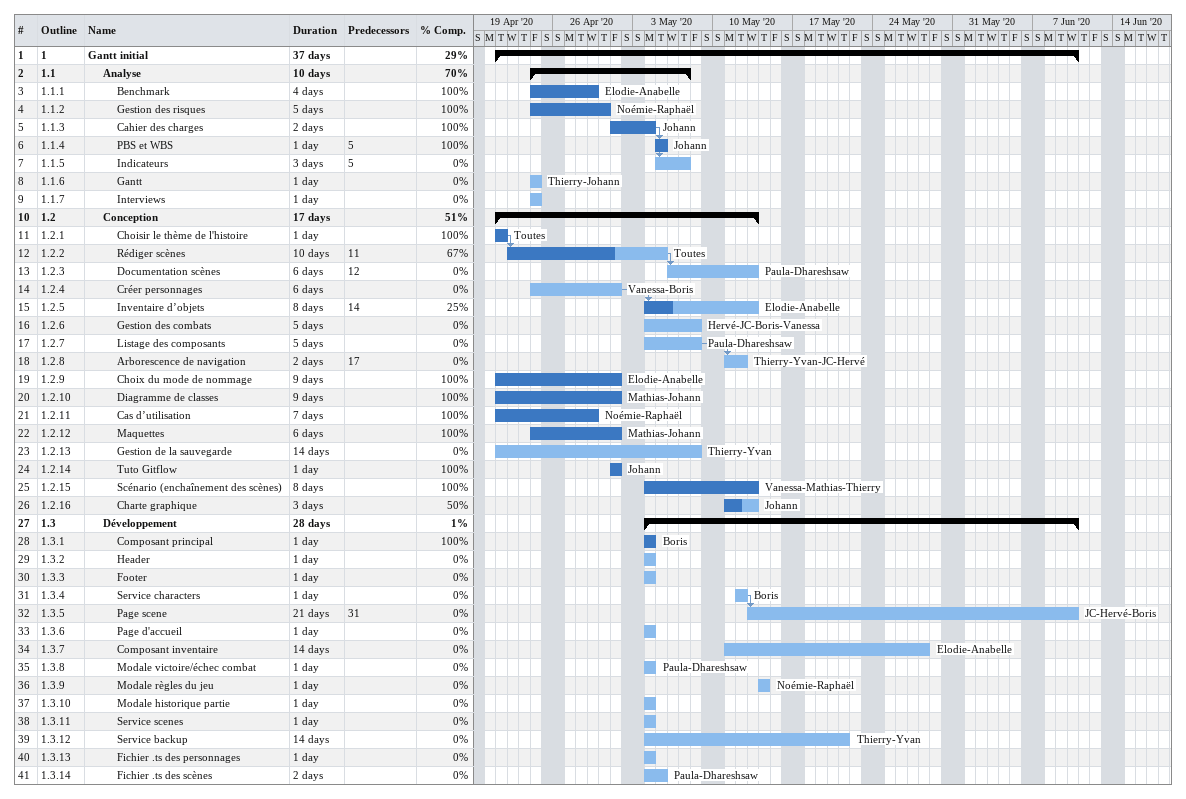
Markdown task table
| ID | WBS | Task | Duration | Start | Finish | Predecessors | Resources | % complete |
|---|---|---|---|---|---|---|---|---|
| 1 | 1 | **Gantt initial** | 37d | 2020-04-21 | 2020-06-10 |  |  | 29 |
| 2 | 1.1 | **Analyse** | 10d | 2020-04-24 | 2020-05-07 |  |  | 70 |
| 3 | 1.1.1 | Benchmark | 4d | 2020-04-24 | 2020-04-29 |  | Elodie-Anabelle | 100 |
| 4 | 1.1.2 | Gestion des risques | 5d | 2020-04-24 | 2020-04-30 |  | Noémie-Raphaël | 100 |
| 5 | 1.1.3 | Cahier des charges | 2d | 2020-05-01 | 2020-05-04 |  | Johann | 100 |
| 6 | 1.1.4 | PBS et WBS | 1d | 2020-05-05 | 2020-05-05 | 5 | Johann | 100 |
| 7 | 1.1.5 | Indicateurs | 3d | 2020-05-05 | 2020-05-07 | 5 |  | 0 |
| 8 | 1.1.6 | Gantt | 1d | 2020-04-24 | 2020-04-24 |  | Thierry-Johann | 0 |
| 9 | 1.1.7 | Interviews | 1d | 2020-04-24 | 2020-04-24 |  |  | 0 |
| 10 | 1.2 | **Conception** | 17d | 2020-04-21 | 2020-05-13 |  |  | 51 |
| 11 | 1.2.1 | Choisir le thème de l'histoire | 1d | 2020-04-21 | 2020-04-21 |  | Toutes | 100 |
| 12 | 1.2.2 | Rédiger scènes | 10d | 2020-04-22 | 2020-05-05 | 11 | Toutes | 67 |
| 13 | 1.2.3 | Documentation scènes | 6d | 2020-05-06 | 2020-05-13 | 12 | Paula-Dhareshsaw | 0 |
| 14 | 1.2.4 | Créer personnages | 6d | 2020-04-24 | 2020-05-01 |  | Vanessa-Boris | 0 |
| 15 | 1.2.5 | Inventaire d’objets | 8d | 2020-05-04 | 2020-05-13 | 14 | Elodie-Anabelle | 25 |
| 16 | 1.2.6 | Gestion des combats | 5d | 2020-05-04 | 2020-05-08 |  | Hervé-JC-Boris-Vanessa | 0 |
| 17 | 1.2.7 | Listage des composants | 5d | 2020-05-04 | 2020-05-08 |  | Paula-Dhareshsaw | 0 |
| 18 | 1.2.8 | Arborescence de navigation | 2d | 2020-05-11 | 2020-05-12 | 17 | Thierry-Yvan-JC-Hervé | 0 |
| 19 | 1.2.9 | Choix du mode de nommage | 9d | 2020-04-21 | 2020-05-01 |  | Elodie-Anabelle | 100 |
| 20 | 1.2.10 | Diagramme de classes | 9d | 2020-04-21 | 2020-05-01 |  | Mathias-Johann | 100 |
| 21 | 1.2.11 | Cas d’utilisation | 7d | 2020-04-21 | 2020-04-29 |  | Noémie-Raphaël | 100 |
| 22 | 1.2.12 | Maquettes | 6d | 2020-04-24 | 2020-05-01 |  | Mathias-Johann | 100 |
| 23 | 1.2.13 | Gestion de la sauvegarde | 14d | 2020-04-21 | 2020-05-08 |  | Thierry-Yvan | 0 |
| 24 | 1.2.14 | Tuto Gitflow | 1d | 2020-05-01 | 2020-05-01 |  | Johann | 100 |
| 25 | 1.2.15 | Scénario (enchaînement des scènes) | 8d | 2020-05-04 | 2020-05-13 |  | Vanessa-Mathias-Thierry | 100 |
| 26 | 1.2.16 | Charte graphique | 3d | 2020-05-11 | 2020-05-13 |  | Johann | 50 |
| 27 | 1.3 | **Développement** | 28d | 2020-05-04 | 2020-06-10 |  |  | 1 |
| 28 | 1.3.1 | Composant principal | 1d | 2020-05-04 | 2020-05-04 |  | Boris | 100 |
| 29 | 1.3.2 | Header | 1d | 2020-05-04 | 2020-05-04 |  |  | 0 |
| 30 | 1.3.3 | Footer | 1d | 2020-05-04 | 2020-05-04 |  |  | 0 |
| 31 | 1.3.4 | Service characters | 1d | 2020-05-12 | 2020-05-12 |  | Boris | 0 |
| 32 | 1.3.5 | Page scene | 21d | 2020-05-13 | 2020-06-10 | 31 | JC-Hervé-Boris | 0 |
| 33 | 1.3.6 | Page d'accueil | 1d | 2020-05-04 | 2020-05-04 |  |  | 0 |
| 34 | 1.3.7 | Composant inventaire | 14d | 2020-05-11 | 2020-05-28 |  | Elodie-Anabelle | 0 |
| 35 | 1.3.8 | Modale victoire/échec combat | 1d | 2020-05-04 | 2020-05-04 |  | Paula-Dhareshsaw | 0 |
| 36 | 1.3.9 | Modale règles du jeu | 1d | 2020-05-14 | 2020-05-14 |  | Noémie-Raphaël | 0 |
| 37 | 1.3.10 | Modale historique partie | 1d | 2020-05-04 | 2020-05-04 |  |  | 0 |
| 38 | 1.3.11 | Service scenes | 1d | 2020-05-04 | 2020-05-04 |  |  | 0 |
| 39 | 1.3.12 | Service backup | 14d | 2020-05-04 | 2020-05-21 |  | Thierry-Yvan | 0 |
| 40 | 1.3.13 | Fichier .ts des personnages | 1d | 2020-05-04 | 2020-05-04 |  |  | 0 |
| 41 | 1.3.14 | Fichier .ts des scènes | 2d | 2020-05-04 | 2020-05-05 |  | Paula-Dhareshsaw | 0 |
